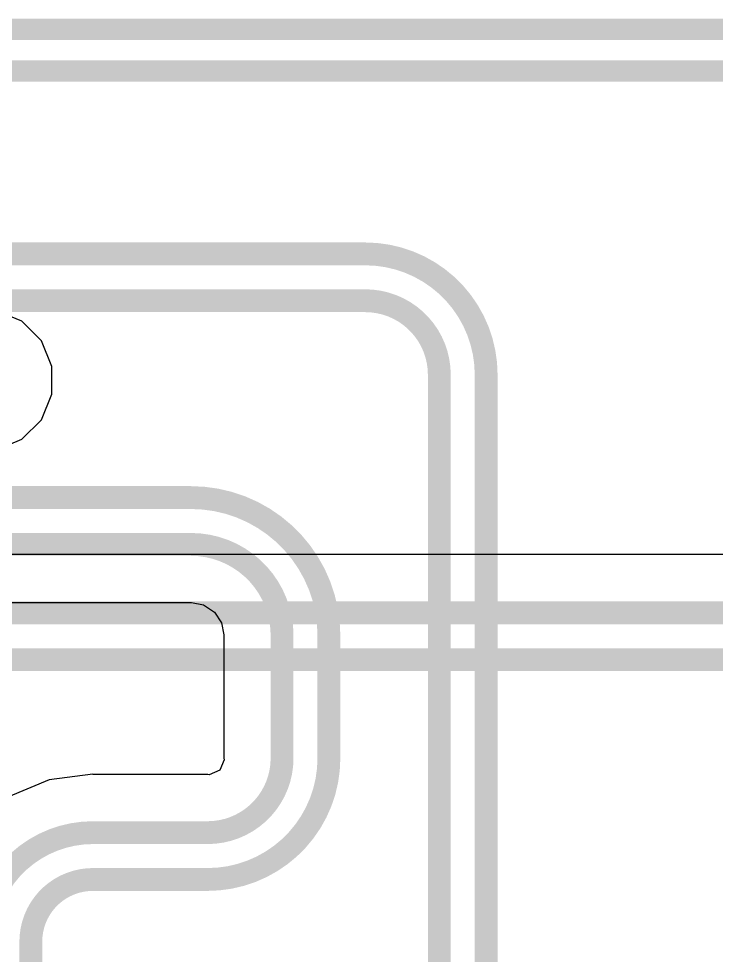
# Model space of a CAD drawing. Header units: inches. Extents: x -5 to 234, y -4 to 104.
# Drawn here: x 55.2 to 61.01, y 5.58 to 13.39 of the extents above; entities that cross this region are included whole.
import ezdxf

# ---------------------------------------------------------------- set-up
doc = ezdxf.new("R2010")
doc.units = ezdxf.units.IN
for name, color, linetype in [('Bottom Layer', 5, 'Continuous'), ('POWER', 76, 'Continuous'), ('Top Layer', 1, 'Continuous')]:
    doc.layers.add(name, color=color, linetype=linetype)

msp = doc.modelspace()

# ---------------------------------------------------------------- linework, layer by layer
at = {"layer": 'Bottom Layer'}
msp.add_line((73.5388, 8.9225), (54.6881, 8.9225), dxfattribs=at)
at = {"layer": 'Bottom Layer', "const_width": 0.1905}
for points in [[(54.6881, 8.4369), (73.5388, 8.4369)], [(54.6881, 8.0464), (73.5388, 8.0464)]]:
    msp.add_lwpolyline(points, dxfattribs=at)
at = {"layer": 'POWER'}
for p, q in [((55.224, 10.869), (55.0105, 10.9575)), ((55.3875, 10.7056), (55.224, 10.869)), ((55.4759, 10.492), (55.3875, 10.7056)), ((55.4759, 10.2609), (55.4759, 10.492)), ((55.3875, 10.0474), (55.4759, 10.2609)), ((55.224, 9.8839), (55.3875, 10.0474)), ((55.0105, 9.7955), (55.224, 9.8839))]:
    msp.add_line(p, q, dxfattribs=at)
at = {"layer": 'Top Layer'}
for p, q in [((49.7018, 8.5219), (56.6344, 8.5219)), ((56.6344, 8.5219), (56.6392, 8.5229)), ((56.6392, 8.5229), (56.7399, 8.5029)), ((56.7399, 8.5029), (56.8294, 8.4431)), ((56.8294, 8.4431), (56.8892, 8.3536)), ((56.8892, 8.3536), (56.9092, 8.2529)), ((56.9092, 8.2529), (56.9083, 8.248)), ((56.9083, 8.248), (56.9083, 7.2241)), ((56.9107, 7.212), (56.8741, 7.1237)), ((56.9083, 7.2241), (56.9107, 7.212)), ((56.8741, 7.1237), (56.7859, 7.0872)), ((55.4536, 7.0444), (55.1145, 6.9039)), ((55.8175, 7.0923), (55.4536, 7.0444)), ((55.8175, 7.0896), (55.8175, 7.0923)), ((56.7738, 7.0896), (55.8175, 7.0896)), ((56.7859, 7.0872), (56.7738, 7.0896))]:
    msp.add_line(p, q, dxfattribs=at)
for points, const_width in [([(48.7426, 13.302), (69.2009, 13.302)], 0.1778), ([(48.768, 12.954), (68.8236, 12.954)], 0.1778), ([(49.552, 11.43), (58.0875, 11.43)], 0.1905), ([(49.552, 11.0395), (58.0875, 11.0395)], 0.1905), ([(58.7045, 5.1701), (58.7045, 10.4226)], 0.1905), ([(59.095, 5.1701), (59.095, 10.4226)], 0.1905), ([(49.552, 9.398), (56.6344, 9.398)], 0.1905), ([(49.552, 9.0075), (56.6344, 9.0075)], 0.1905), ([(57.3939, 7.2241), (57.3939, 8.248)], 0.1905), ([(57.7843, 7.2241), (57.7843, 8.248)], 0.1905), ([(55.8175, 6.604), (56.7738, 6.604)], 0.1905), ([(55.8175, 6.2135), (56.7738, 6.2135)], 0.1905), ([(55.2999, 1.0798), (55.2999, 5.696)], 0.1905)]:
    msp.add_lwpolyline(points, dxfattribs=dict(at, const_width=const_width))
at = {"layer": 'Top Layer', "const_width": 0.0953}
for points in [[(58.0399, 11.43, 1), (58.1352, 11.43, 1)], [(58.0399, 11.43, 1), (58.1352, 11.43, 1)], [(58.0399, 11.0395, 1), (58.1352, 11.0395, 1)], [(58.0399, 11.0395, 1), (58.1352, 11.0395, 1)], [(58.6569, 10.4226, 1), (58.7521, 10.4226, 1)], [(58.6569, 10.4226, 1), (58.7521, 10.4226, 1)], [(59.0474, 10.4226, 1), (59.1426, 10.4226, 1)], [(59.0474, 10.4226, 1), (59.1426, 10.4226, 1)], [(56.5868, 9.398, 1), (56.682, 9.398, 1)], [(56.5868, 9.398, 1), (56.682, 9.398, 1)], [(56.5868, 9.0075, 1), (56.682, 9.0075, 1)], [(56.5868, 9.0075, 1), (56.682, 9.0075, 1)], [(57.3462, 8.248, 1), (57.4415, 8.248, 1)], [(57.3462, 8.248, 1), (57.4415, 8.248, 1)], [(57.7367, 8.248, 1), (57.832, 8.248, 1)], [(57.7367, 8.248, 1), (57.832, 8.248, 1)], [(57.3462, 7.2241, 1), (57.4415, 7.2241, 1)], [(57.3462, 7.2241, 1), (57.4415, 7.2241, 1)], [(57.7367, 7.2241, 1), (57.832, 7.2241, 1)], [(57.7367, 7.2241, 1), (57.832, 7.2241, 1)], [(55.7698, 6.604, 1), (55.8651, 6.604, 1)], [(55.7698, 6.604, 1), (55.8651, 6.604, 1)], [(56.7261, 6.604, 1), (56.8214, 6.604, 1)], [(56.7261, 6.604, 1), (56.8214, 6.604, 1)], [(55.7698, 6.2135, 1), (55.8651, 6.2135, 1)], [(55.7698, 6.2135, 1), (55.8651, 6.2135, 1)], [(56.7261, 6.2135, 1), (56.8214, 6.2135, 1)], [(56.7261, 6.2135, 1), (56.8214, 6.2135, 1)], [(55.2523, 5.696, 1), (55.3475, 5.696, 1)], [(55.2523, 5.696, 1), (55.3475, 5.696, 1)]]:
    msp.add_lwpolyline(points, format="xyb", close=True, dxfattribs=at)
at = {"layer": 'Top Layer', "const_width": 0.1905}
for points in [[(58.0875, 11.43, -0.414214), (59.095, 10.4226)], [(58.0875, 11.0395, -0.414214), (58.7045, 10.4226)], [(56.6344, 9.398, -0.414214), (57.7843, 8.248)], [(56.6344, 9.0075, -0.414214), (57.3939, 8.248)], [(57.7843, 7.2241, -0.414214), (56.7738, 6.2135)], [(57.3939, 7.2241, -0.414214), (56.7738, 6.604)], [(54.8999, 5.6865, -0.414214), (55.8175, 6.604)], [(55.2999, 5.696, -0.414214), (55.8175, 6.2135)]]:
    msp.add_lwpolyline(points, format="xyb", dxfattribs=at)

doc.saveas('drawing.dxf')
